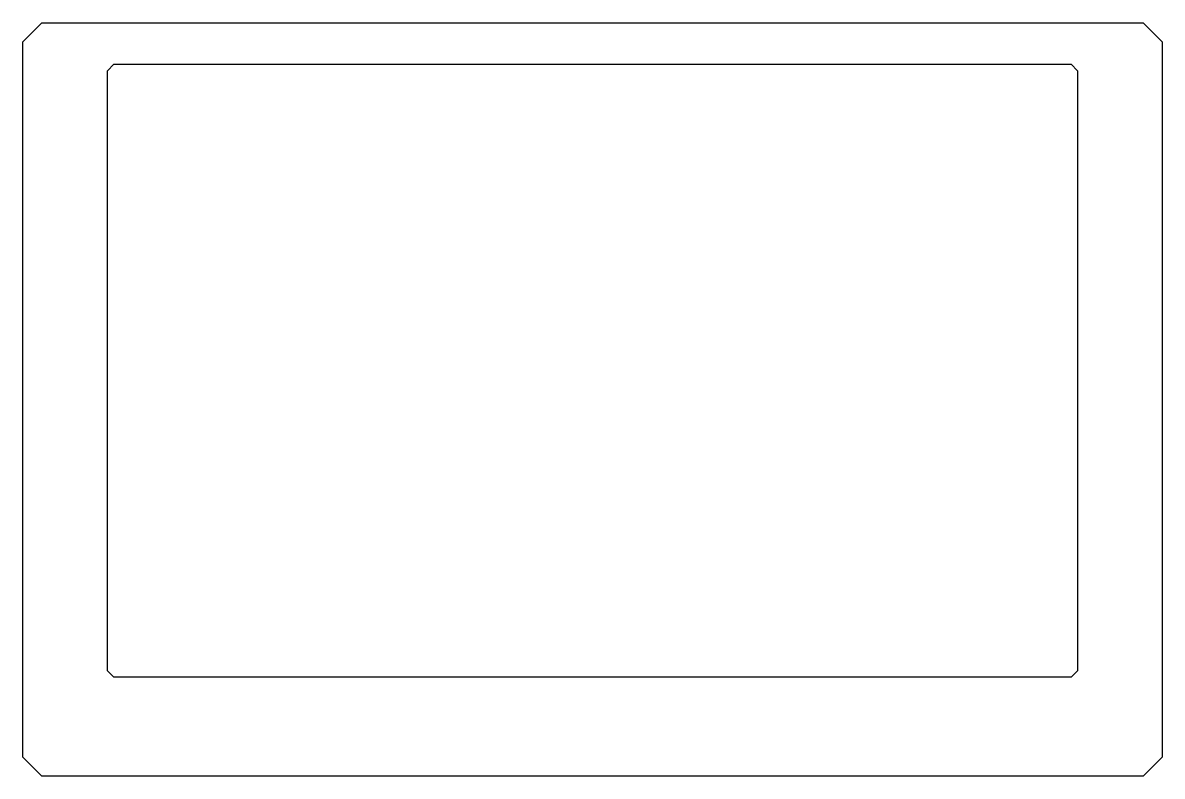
# Model space of a CAD drawing. Header units: inches. Extents: x -89 to 89, y -63 to 54.
import ezdxf

# ---------------------------------------------------------------- set-up
doc = ezdxf.new("R2010")
doc.units = ezdxf.units.IN
doc.header["$MEASUREMENT"] = 0

msp = doc.modelspace()

# ---------------------------------------------------------------- linework, layer by layer
for points in [[(-86.25, 54.5), (86.25, 54.5), (89.25, 51.5), (89.25, -60.5), (86.25, -63.5), (-86.25, -63.5), (-89.25, -60.5), (-89.25, 51.5)], [(-75, 48), (75, 48), (76, 47), (76, -47), (75, -48), (-75, -48), (-76, -47), (-76, 47)]]:
    msp.add_lwpolyline(points, close=True)

doc.saveas('drawing.dxf')
